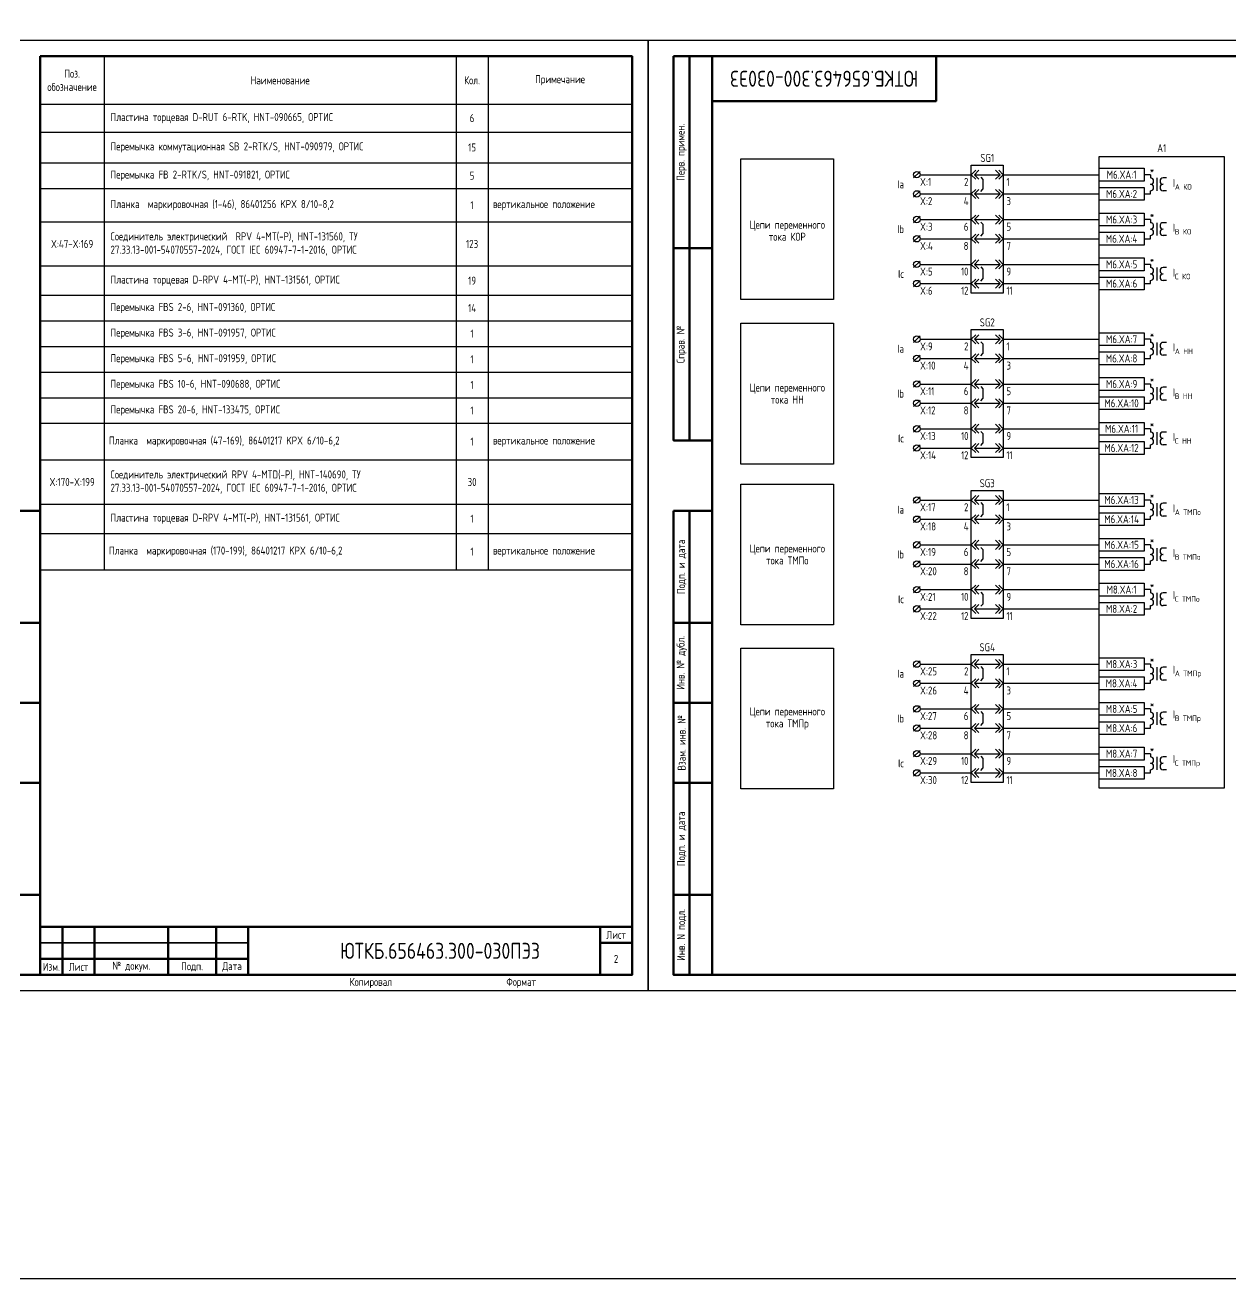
# Model space of a CAD drawing. Header units: millimetres. Extents: x -921 to 3406, y -90 to 586.
# Drawn here: x -194.7 to 182.2, y -90 to 301.8 of the extents above; entities that cross this region are included whole.
import ezdxf

# ---------------------------------------------------------------- set-up
doc = ezdxf.new("R2010")
doc.units = ezdxf.units.MM
doc.styles.add('Gost_type_A', font='GOST_A.TTF')

# ---------------------------------------------------------------- blocks, each defined once
blk = doc.blocks.new('Штамп угловой верхний')
at = {"lineweight": 50}
blk.add_lwpolyline([(0, 0), (70, 0), (70, -14), (0, -14)], close=True, dxfattribs=at)
blk = doc.blocks.new('Формат_А3')
blk.add_lwpolyline([(-420, 297), (0, 297), (0, 0), (-420, 0)], close=True)
at = {"lineweight": 50}
blk.add_lwpolyline([(-400, 292), (-5, 292), (-5, 5), (-400, 5)], close=True, dxfattribs=at)
blk = doc.blocks.new('Штамп левый верхний')
at = {"lineweight": 50}
for points in [[(-12, 0), (-7, 0), (-7, -60), (-12, -60)], [(-7, 0), (0, 0), (0, -60), (-7, -60)], [(-12, -60), (-7, -60), (-7, -120), (-12, -120)], [(-7, -60), (0, -60), (0, -120), (-7, -120)]]:
    blk.add_lwpolyline(points, close=True, dxfattribs=at)
at = {"char_height": 2.5, "width": 60, "attachment_point": 5, "rotation": 90, "style": 'Gost_type_A'}
for s, insert in [('Перв. примен.', (-9.5, -30)), ('Справ. №', (-9.5, -90))]:
    blk.add_mtext(s, dxfattribs=dict(at, insert=insert))
blk = doc.blocks.new('Штамп левый нижний')
at = {"lineweight": 50}
for points in [[(-12, 145), (-7, 145), (-7, 110), (-12, 110)], [(-7, 145), (0, 145), (0, 110), (-7, 110)], [(-12, 110), (-7, 110), (-7, 85), (-12, 85)], [(-7, 110), (0, 110), (0, 85), (-7, 85)], [(-12, 85), (-7, 85), (-7, 60), (-12, 60)], [(-7, 85), (0, 85), (0, 60), (-7, 60)], [(-12, 60), (-7, 60), (-7, 25), (-12, 25)], [(-7, 60), (0, 60), (0, 25), (-7, 25)], [(-12, 25), (-7, 25), (-7, 0), (-12, 0)], [(-7, 25), (0, 25), (0, 0), (-7, 0)]]:
    blk.add_lwpolyline(points, close=True, dxfattribs=at)
at = {"char_height": 2.5, "attachment_point": 5, "rotation": 90, "style": 'Gost_type_A'}
for s, insert, width in [('Подп. и дата', (-9.5, 127.5), 35), ('Инв. № дубл.', (-9.5, 97.5), 25), ('Взам. инв. №', (-9.5, 72.5), 25), ('Подп. и дата', (-9.5, 42.5), 35), ('Инв. N подл.', (-9.5, 12.5), 25)]:
    blk.add_mtext(s, dxfattribs=dict(at, insert=insert, width=width))
blk = doc.blocks.new('Формат_А4')
blk.add_lwpolyline([(0, 297), (0, 0), (-210, 0), (-210, 297)], close=True)
at = {"lineweight": 50}
blk.add_lwpolyline([(-190, 292), (-5, 292), (-5, 5), (-190, 5)], close=True, dxfattribs=at)
blk = doc.blocks.new('Штамп малый нижний')
at = {"lineweight": 50}
for points in [[(-185, 15), (-178, 15), (-178, 5), (-185, 5)], [(-178, 15), (-168, 15), (-168, 5), (-178, 5)], [(-168, 15), (-145, 15), (-145, 5), (-168, 5)], [(-145, 15), (-130, 15), (-130, 5), (-145, 5)], [(-130, 15), (-120, 15), (-120, 5), (-130, 5)], [(-120, 15), (-10, 15), (-10, 0), (-120, 0)], [(-10, 15), (0, 15), (0, 10), (-10, 10)], [(-10, 10), (0, 10), (0, 0), (-10, 0)], [(-185, 5), (-178, 5), (-178, 0), (-185, 0)], [(-178, 5), (-168, 5), (-168, 0), (-178, 0)], [(-168, 5), (-145, 5), (-145, 0), (-168, 0)], [(-145, 5), (-130, 5), (-130, 0), (-145, 0)], [(-130, 5), (-120, 5), (-120, 0), (-130, 0)]]:
    blk.add_lwpolyline(points, close=True, dxfattribs=at)
for points in [[(-185, 15), (-178, 15), (-178, 10), (-185, 10)], [(-178, 15), (-168, 15), (-168, 10), (-178, 10)], [(-168, 15), (-145, 15), (-145, 10), (-168, 10)], [(-145, 15), (-130, 15), (-130, 10), (-145, 10)], [(-130, 15), (-120, 15), (-120, 10), (-130, 10)], [(-185, 10), (-178, 10), (-178, 5), (-185, 5)], [(-178, 10), (-168, 10), (-168, 5), (-178, 5)], [(-168, 10), (-145, 10), (-145, 5), (-168, 5)], [(-145, 10), (-130, 10), (-130, 5), (-145, 5)], [(-130, 10), (-120, 10), (-120, 5), (-130, 5)]]:
    blk.add_lwpolyline(points, close=True)
at = {"char_height": 2.5, "style": 'Gost_type_A'}
for s, insert, width, attachment_point in [('Лист', (-5, 12.5), 10, 5), ('№ докум.', (-156.5, 2.5), 23, 5), ('Подп.', (-137.5, 2.5), 15, 5), ('Дата', (-125, 2.5), 10, 5), ('Изм.', (-181.5, 2.5), 7, 5), ('Лист', (-173, 2.5), 10, 5), ('Копировал', (-75, -2.53), 13.1202, 6), ('Формат', (-30, -2.53), 13.1202, 6)]:
    blk.add_mtext(s, dxfattribs=dict(at, insert=insert, width=width, attachment_point=attachment_point))
blk = doc.blocks.new('БИ_разъем')
for p, q in [((0, 0), (1.41, 1.41)), ((0, 0), (1.41, 1.41)), ((0, 0), (1.41, -1.41)), ((0, 0), (1.41, -1.41)), ((1, 0), (2.41, 1.41)), ((1, 0), (2.41, -1.41)), ((1, 0), (9, 0)), ((9, 0), (7.59, 1.41)), ((9, 0), (7.59, -1.41)), ((10, 0), (8.59, 1.41)), ((10, 0), (8.59, 1.41)), ((10, 0), (8.59, -1.41)), ((10, 0), (8.59, -1.41))]:
    blk.add_line(p, q)
blk = doc.blocks.new('БИ_перемычка')
for p, q in [((2.97, -0.79), (3.67, -1.5)), ((3.67, -1.5), (3.67, -4.5)), ((2.97, -5.21), (3.67, -4.5))]:
    blk.add_line(p, q)
blk = doc.blocks.new('*T19')
at = {"color": 0, "lineweight": -2, "transparency": 16777216}
for p, q in [((0, 0), (185, 0)), ((0, 0), (0, -15)), ((20, 0), (20, -15)), ((130, 0), (130, -15)), ((140, 0), (140, -15)), ((185, 0), (185, -15)), ((210, 0), (395, 0)), ((210, 0), (210, -15)), ((230, 0), (230, -15)), ((340, 0), (340, -15)), ((350, 0), (350, -15)), ((395, 0), (395, -15))]:
    blk.add_line(p, q, dxfattribs=at)
at = {"color": 0, "linetype": 'ByBlock', "lineweight": -2, "transparency": 16777216}
for p, q in [((0, -15), (185, -15)), ((0, -15), (0, -225.1)), ((20, -15), (20, -225.1)), ((130, -15), (130, -225.1)), ((140, -15), (140, -127.1)), ((185, -15), (185, -225.1)), ((210, -15), (395, -15)), ((210, -15), (210, -160.5)), ((230, -15), (230, -160.5)), ((340, -15), (340, -160.5)), ((350, -15), (350, -114.67)), ((395, -15), (395, -160.5)), ((210, -23.67), (395, -23.67)), ((0, -32.83), (185, -32.83)), ((210, -33.29), (395, -33.29)), ((210, -41.29), (395, -41.29)), ((0, -46.5), (185, -46.5)), ((210, -51.74), (395, -51.74)), ((0, -60.17), (185, -60.17)), ((210, -65.52), (395, -65.52)), ((0, -69.67), (185, -69.67)), ((210, -74.67), (395, -74.67)), ((0, -84.76), (185, -84.76)), ((210, -82.67), (395, -82.67)), ((210, -90.67), (395, -90.67)), ((0, -99.86), (185, -99.86)), ((210, -98.67), (395, -98.67)), ((0, -107.86), (185, -107.86)), ((210, -106.67), (395, -106.67)), ((0, -117.48), (185, -117.48)), ((210, -114.67), (395, -114.67)), ((350, -114.67), (350, -126.12)), ((0, -127.1), (185, -127.1)), ((140, -127.1), (140, -158)), ((210, -126.12), (395, -126.12)), ((350, -126.12), (350, -149.05)), ((0, -135.1), (185, -135.1)), ((210, -139.9), (395, -139.9)), ((0, -146.55), (185, -146.55)), ((210, -149.05), (395, -149.05)), ((350, -149.05), (350, -160.5)), ((0, -158), (185, -158)), ((140, -158), (140, -225.1)), ((210, -160.5), (395, -160.5)), ((0, -167.14), (185, -167.14)), ((0, -180.81), (185, -180.81)), ((0, -190.48), (185, -190.48)), ((0, -198.48), (185, -198.48)), ((0, -211.31), (185, -211.31)), ((0, -225.1), (185, -225.1))]:
    blk.add_line(p, q, dxfattribs=at)
at = {"transparency": 16777216, "char_height": 2.5, "style": 'Gost_type_A'}
for s, insert, width, attachment_point in [('Поз. обозначение', (10, -7.5), 17, 5), ('Наименование', (75, -7.5), 107, 5), ('Кол.', (135, -7.5), 7, 5), ('Примечание', (162.5, -7.5), 42, 5), ('Поз. обозначение', (220, -7.5), 17, 5), ('Наименование', (285, -7.5), 107, 5), ('Кол.', (345, -7.5), 7, 5), ('Примечание', (372.5, -7.5), 42, 5), ('{\\C0;Перемычка FBS 3-6, HNT-091957, ОРТИС}', (232, -86.67), 106, 4), ('1', (345, -86.67), 7, 5), ('{\\C0;Перемычка FBS 5-6, HNT-091959, ОРТИС}', (232, -94.67), 106, 4), ('1', (345, -94.67), 7, 5), ('Перемычка FBS 10-6, HNT-090688, ОРТИС', (232, -102.67), 106, 4), ('1', (345, -102.67), 7, 5), ('Перемычка ПС 2-8, 15000020, СТЭЗ ', (21.5, -131.1), 107, 4), ('15', (135, -131.1), 7, 5), ('6', (135, -140.82), 7, 5), ('Планка  маркировочная (1-14) (14,12,10,8,6,4,2; 13,11,9,7,5,3,1), 86401256 KPX 8/10-8,2', (21.5, -152.27), 107, 4), ('6', (135, -152.27), 7, 5)]:
    blk.add_mtext(s, dxfattribs=dict(at, insert=insert, width=width, attachment_point=attachment_point))
at = {"color": 0, "transparency": 16777216, "char_height": 2.5, "style": 'Gost_type_A'}
for s, insert, width, attachment_point in [('{\\C256;Интеллектуальное электронное устройство \\C5;ЮНИТ-М514-ШР-Р102-К103-К103-В101-В101-М186.0800-М186.0800-С01.03\\C256;, НЛПР.656122.602-XXX, }ООО Юнител Инжиниринг', (22, -23.92), 106, 4), ('Пластина торцевая D-RUT 6-RTK, HNT-090665, ОРТИС', (232, -19.33), 106, 4), ('6', (345, -19.33), 7, 5), ('A1', (10, -23.92), 18, 5), ('1', (135, -23.92), 7, 5), ('Перемычка коммутационная SB 2-RTK/S, HNT-090979, ОРТИС', (232, -28.48), 106, 4), ('15', (345, -28.48), 7, 5), ('A1.1', (10, -39.67), 18, 5), ('Блок интерфейсный ИЧМ {\\C256;ЮНИТ-ИЧМ-КУГР}, ТУ 27.12.23-609-61775353-2024,     ООО Юнител Инжиниринг', (22, -39.67), 106, 4), ('1', (135, -39.67), 7, 5), ('Перемычка FB 2-RTK/S, HNT-091821, ОРТИС', (232, -37.29), 106, 4), ('5', (345, -37.29), 7, 5), ('{\\C256;Планка  маркировочная} (1-46), 86401256 KPX 8/10-8,2', (232, -46.51), 106, 4), ('1', (345, -46.51), 7, 5), ('вертикальное положение', (351.5, -46.51), 42, 4), ('Светильник светодиодный ЖКХ-08 Д с кабелем 3 м, 5000 К,\\PТУ 3461-009-01281952-2018, Фокус ', (22, -53.33), 106, 4), ('EL1', (10, -53.33), 18, 5), ('1', (135, -53.33), 7, 5), ('Соединитель электрический  RPV 4-MT(-P), HNT-131560, ТУ 27.33.13-001-54070557-2024, ГОСТ IEC 60947-7-1-2016, ОРТИС ', (232, -58.63), 106, 4), ('{\\C256;X:47-X:169}', (220, -58.63), 18, 5), ('123', (345, -58.63), 7, 5), ('HL1', (10, -64.92), 18, 5), ('{\\C256;Лампа СКЛ 14Н-2-Ж-2-220 П Ч IP65 ЯШГК.433137.068 ТУ, Протон-Импульс}', (22, -64.92), 106, 4), ('1', (135, -64.92), 7, 5), ('Пластина торцевая D-RPV 4-MT(-P), HNT-131561, ОРТИС', (232, -70.1), 106, 4), ('19', (345, -70.1), 7, 5), ('{\\C256;Переключатель кулачковый S10 JDG 1109 B4/1447,  (с компл. винтов 3,9х16 потай, саморез DIN 7982F-H A2 - 4 шт.), АУТС.642210.001 ТУ, ОРТИС}', (22, -77.21), 106, 4), ('SA1, SA3', (10, -77.21), 18, 5), ('2', (135, -77.21), 7, 5), ('Перемычка FBS 2-6, HNT-091360, ОРТИС', (232, -78.67), 106, 4), ('{\\C256;14', (345, -78.67), 7, 5), ('{\\C256;Переключатель кулачковый S10 JDG 1103 B4/1447,  (с компл. винтов 3,9х16 потай, саморез DIN 7982F-H A2 - 4 шт.), АУТС.642210.001 ТУ, ОРТИС}', (22, -92.31), 106, 4), ('SA2, SA4-SA7', (10, -92.31), 18, 5), ('5', (135, -92.31), 7, 5), ('SG1-SG6', (10, -103.86), 18, 5), ('{\\C256;Блок испытательный, в составе:}', (22, -103.86), 106, 4), ('Перемычка FBS 20-6, HNT-133475, ОРТИС', (232, -110.67), 106, 4), ('1', (345, -110.67), 7, 5), ('{\\C256;Блок базовый ЭПББ 6+1, 111507, ТУ 27.33.13-001-53942713-2023, НПП "ЭПРОМ"}', (22, -112.67), 106, 4), ('6', (135, -112.67), 7, 5), ('{\\C256;Крышка рабочая ЭПРК 6+1, 121507, ТУ 27.33.13-001-53942713-2023, НПП "ЭПРОМ"}', (22, -122.29), 106, 4), ('6', (135, -122.29), 7, 5), ('{\\C256;Планка  маркировочная} (47-169), 86401217 KPX 6/10-6,2', (231.5, -120.39), 107, 4), ('1', (345, -120.39), 7, 5), ('вертикальное положение', (351.5, -120.39), 42, 4), ('{\\C256;X:170-X:199}', (220, -133.01), 18, 5), ('30', (345, -133.01), 7, 5), ('{\\C256;Планка  маркировочная} (1-14) (2,4.6,8,10,12,14; 1,3,5,7,9,11,13){\\C256;, 86401256 KPX 8/10-8,2}', (21.5, -140.82), 107, 4), ('горизонтальное положение', (141.5, -140.82), 42, 4), ('1', (345, -144.48), 7, 5), ('горизонтальное положение', (141.5, -152.27), 42, 4), ('{\\C256;Планка  маркировочная} (170-199), 86401217 KPX 6/10-6,2', (231.5, -154.77), 107, 4), ('1', (345, -154.77), 7, 5), ('вертикальное положение', (351.5, -154.77), 42, 4), ('SQ1, SQ2', (10, -162.57), 18, 5), ('{\\C256;Выключатель путевой ВВП11-10А313-20У311, ТУ 3428-155-00216823-2005, ВНИИР }', (22, -162.57), 106, 4), ('2', (135, -162.57), 7, 5), ('{\\C256;Блок-приставка конденсаторная ЮНИТ-БК-02, ТУ 27.12.31-601-61775353-2016, }ООО Юнител Инжиниринг', (22, -173.98), 106, 4), ('UZ1', (10, -173.98), 18, 5), ('1', (135, -173.98), 7, 5), ('Кабель 3м 2х0,75, Фокус', (22, -185.64), 106, 4), ('{\\C256;в составе позиции} EL1', (141.5, -185.64), 42, 4), ('WE1', (10, -185.64), 18, 5), ('1', (135, -185.64), 7, 5), ('WE2', (10, -194.48), 18, 5), ('Провод ПВСнг(А)-LS 2х0,75, ГОСТ 7399-97', (22, -194.48), 106, 4), ('4', (135, -194.48), 7, 5), ('{\\C256;м}', (141.5, -194.48), 42, 4), ('WE3', (10, -204.89), 18, 5), ('{\\C256;Патч-корд экранированный, категории 5е, FTP серый PC-FTP-RJ45-Cat.5e-1,5m-LSZH, 8871c, Cabeus}', (22, -204.89), 106, 4), ('1', (135, -204.89), 7, 5), ('Соединитель электрический RUT 6-RTK/S, HNT-090374, ТУ 27.33.13-001-54070557-2024, ГОСТ IEC 60947-7-1-2016, ОРТИС', (22, -218.2), 106, 4), ('{\\C256;X:1-X:46}', (10, -218.2), 18, 5), ('46', (135, -218.2), 7, 5)]:
    blk.add_mtext(s, dxfattribs=dict(at, insert=insert, width=width, attachment_point=attachment_point))
at = {"color": 1, "transparency": 16777216, "char_height": 2.5, "width": 106, "attachment_point": 4, "style": 'Gost_type_A'}
for s, insert in [('{\\C0;Соединитель электрический\\C256; RPV 4-MTD(-P), HNT-140690, ТУ 27.33.13-001-54070557-2024, ГОСТ IEC 60947-7-1-2016, ОРТИС}', (232, -133.01)), ('{\\C0;Пластина торцевая D-RPV 4-MT(-P), HNT-131561, ОРТИС}', (232, -144.48))]:
    blk.add_mtext(s, dxfattribs=dict(at, insert=insert))
blk = doc.blocks.new('*T32')
at = {"color": 0, "lineweight": -2, "transparency": 16777216}
for p, q in [((0, 0), (185, 0)), ((0, 0), (0, -15)), ((20, 0), (20, -15)), ((130, 0), (130, -15)), ((140, 0), (140, -15)), ((185, 0), (185, -15))]:
    blk.add_line(p, q, dxfattribs=at)
at = {"color": 0, "linetype": 'ByBlock', "lineweight": -2, "transparency": 16777216}
for p, q in [((0, -15), (185, -15)), ((0, -15), (0, -160.5)), ((20, -15), (20, -160.5)), ((130, -15), (130, -160.5)), ((140, -15), (140, -114.67)), ((185, -15), (185, -160.5)), ((0, -23.67), (185, -23.67)), ((0, -33.29), (185, -33.29)), ((0, -41.29), (185, -41.29)), ((0, -51.74), (185, -51.74)), ((0, -65.52), (185, -65.52)), ((0, -74.67), (185, -74.67)), ((0, -82.67), (185, -82.67)), ((0, -90.67), (185, -90.67)), ((0, -98.67), (185, -98.67)), ((0, -106.67), (185, -106.67)), ((0, -114.67), (185, -114.67)), ((140, -114.67), (140, -126.12)), ((0, -126.12), (185, -126.12)), ((140, -126.12), (140, -149.05)), ((0, -139.9), (185, -139.9)), ((0, -149.05), (185, -149.05)), ((140, -149.05), (140, -160.5)), ((0, -160.5), (185, -160.5))]:
    blk.add_line(p, q, dxfattribs=at)
at = {"transparency": 16777216, "char_height": 2.5, "style": 'Gost_type_A'}
for s, insert, width, attachment_point in [('Поз. обозначение', (10, -7.5), 17, 5), ('Наименование', (75, -7.5), 107, 5), ('Кол.', (135, -7.5), 7, 5), ('Примечание', (162.5, -7.5), 42, 5), ('{\\C0;Перемычка FBS 3-6, HNT-091957, ОРТИС}', (22, -86.67), 106, 4), ('1', (135, -86.67), 7, 5), ('{\\C0;Перемычка FBS 5-6, HNT-091959, ОРТИС}', (22, -94.67), 106, 4), ('1', (135, -94.67), 7, 5), ('Перемычка FBS 10-6, HNT-090688, ОРТИС', (22, -102.67), 106, 4), ('1', (135, -102.67), 7, 5)]:
    blk.add_mtext(s, dxfattribs=dict(at, insert=insert, width=width, attachment_point=attachment_point))
at = {"color": 0, "transparency": 16777216, "char_height": 2.5, "style": 'Gost_type_A'}
for s, insert, width, attachment_point in [('Пластина торцевая D-RUT 6-RTK, HNT-090665, ОРТИС', (22, -19.33), 106, 4), ('6', (135, -19.33), 7, 5), ('Перемычка коммутационная SB 2-RTK/S, HNT-090979, ОРТИС', (22, -28.48), 106, 4), ('15', (135, -28.48), 7, 5), ('Перемычка FB 2-RTK/S, HNT-091821, ОРТИС', (22, -37.29), 106, 4), ('5', (135, -37.29), 7, 5), ('{\\C256;Планка  маркировочная} (1-46), 86401256 KPX 8/10-8,2', (22, -46.51), 106, 4), ('1', (135, -46.51), 7, 5), ('вертикальное положение', (141.5, -46.51), 42, 4), ('Соединитель электрический  RPV 4-MT(-P), HNT-131560, ТУ 27.33.13-001-54070557-2024, ГОСТ IEC 60947-7-1-2016, ОРТИС ', (22, -58.63), 106, 4), ('{\\C256;X:47-X:169}', (10, -58.63), 18, 5), ('123', (135, -58.63), 7, 5), ('Пластина торцевая D-RPV 4-MT(-P), HNT-131561, ОРТИС', (22, -70.1), 106, 4), ('19', (135, -70.1), 7, 5), ('Перемычка FBS 2-6, HNT-091360, ОРТИС', (22, -78.67), 106, 4), ('{\\C256;14', (135, -78.67), 7, 5), ('Перемычка FBS 20-6, HNT-133475, ОРТИС', (22, -110.67), 106, 4), ('1', (135, -110.67), 7, 5), ('{\\C256;Планка  маркировочная} (47-169), 86401217 KPX 6/10-6,2', (21.5, -120.39), 107, 4), ('1', (135, -120.39), 7, 5), ('вертикальное положение', (141.5, -120.39), 42, 4), ('{\\C256;X:170-X:199}', (10, -133.01), 18, 5), ('30', (135, -133.01), 7, 5), ('1', (135, -144.48), 7, 5), ('{\\C256;Планка  маркировочная} (170-199), 86401217 KPX 6/10-6,2', (21.5, -154.77), 107, 4), ('1', (135, -154.77), 7, 5), ('вертикальное положение', (141.5, -154.77), 42, 4)]:
    blk.add_mtext(s, dxfattribs=dict(at, insert=insert, width=width, attachment_point=attachment_point))
at = {"color": 1, "transparency": 16777216, "char_height": 2.5, "width": 106, "attachment_point": 4, "style": 'Gost_type_A'}
for s, insert in [('{\\C0;Соединитель электрический\\C256; RPV 4-MTD(-P), HNT-140690, ТУ 27.33.13-001-54070557-2024, ГОСТ IEC 60947-7-1-2016, ОРТИС}', (22, -133.01)), ('{\\C0;Пластина торцевая D-RPV 4-MT(-P), HNT-131561, ОРТИС}', (22, -144.48))]:
    blk.add_mtext(s, dxfattribs=dict(at, insert=insert))

msp = doc.modelspace()

# ---------------------------------------------------------------- linework, layer by layer
for p, q in [((85, 256), (83, 254)), ((85, 255), (101, 255)), ((111, 255), (141, 255)), ((157, 255), (155, 255)), ((85, 250), (83, 248)), ((85.01, 249), (100.83, 249)), ((111, 249), (141, 249)), ((155, 249), (157, 249)), ((85, 242), (83, 240)), ((85.01, 241), (100.83, 241)), ((111, 241), (141, 241)), ((157, 241), (155, 241)), ((85, 236), (83, 234)), ((85.01, 235), (100.83, 235)), ((111, 235), (141, 235)), ((155, 235), (157, 235)), ((85, 228), (83, 226)), ((85.01, 227), (100.83, 227)), ((111, 227), (141, 227)), ((157, 227), (155, 227)), ((85, 222), (83, 220)), ((85.01, 221), (100.83, 221)), ((111, 221), (141, 221)), ((155, 221), (157, 221)), ((85, 204.61), (83, 202.61)), ((85, 203.61), (101, 203.61)), ((111, 203.61), (141, 203.61)), ((157, 203.61), (155, 203.61)), ((85, 198.61), (83, 196.61)), ((85.01, 197.61), (100.83, 197.61)), ((111, 197.61), (141, 197.61)), ((155, 197.61), (157, 197.61)), ((85, 190.61), (83, 188.61)), ((85.01, 189.61), (100.83, 189.61)), ((111, 189.61), (141, 189.61)), ((157, 189.61), (155, 189.61)), ((85, 184.61), (83, 182.61)), ((85.01, 183.61), (100.83, 183.61)), ((111, 183.61), (141, 183.61)), ((155, 183.61), (157, 183.61)), ((85, 176.61), (83, 174.61)), ((85.01, 175.61), (100.83, 175.61)), ((111, 175.61), (141, 175.61)), ((157, 175.61), (155, 175.61)), ((85, 170.61), (83, 168.61)), ((85.01, 169.61), (100.83, 169.61)), ((111, 169.61), (141, 169.61)), ((155, 169.61), (157, 169.61)), ((85, 154.36), (83, 152.36)), ((85, 153.36), (101, 153.36)), ((111, 153.36), (141, 153.36)), ((157, 153.36), (155, 153.36)), ((85, 148.36), (83, 146.36)), ((85.01, 147.36), (100.83, 147.36)), ((111, 147.36), (141, 147.36)), ((155, 147.36), (157, 147.36)), ((85, 140.36), (83, 138.36)), ((85.01, 139.36), (100.83, 139.36)), ((111, 139.36), (141, 139.36)), ((157, 139.36), (155, 139.36)), ((85, 134.36), (83, 132.36)), ((85.01, 133.36), (100.83, 133.36)), ((111, 133.36), (141, 133.36)), ((155, 133.36), (157, 133.36)), ((85, 126.36), (83, 124.36)), ((85.01, 125.36), (100.83, 125.36)), ((111, 125.36), (141, 125.36)), ((157, 125.36), (155, 125.36)), ((85, 120.36), (83, 118.36)), ((85.01, 119.36), (100.83, 119.36)), ((111, 119.36), (141, 119.36)), ((155, 119.36), (157, 119.36)), ((85, 103.1), (83, 101.1)), ((85, 102.1), (101, 102.1)), ((111, 102.1), (141, 102.1)), ((157, 102.1), (155, 102.1)), ((85, 97.1), (83, 95.1)), ((85.01, 96.1), (100.83, 96.1)), ((111, 96.1), (141, 96.1)), ((155, 96.1), (157, 96.1)), ((85, 89.1), (83, 87.1)), ((85.01, 88.1), (100.83, 88.1)), ((111, 88.1), (141, 88.1)), ((157, 88.1), (155, 88.1)), ((85, 83.1), (83, 81.1)), ((85.01, 82.1), (100.83, 82.1)), ((111, 82.1), (141, 82.1)), ((155, 82.1), (157, 82.1)), ((85, 75.1), (83, 73.1)), ((85.01, 74.1), (100.83, 74.1)), ((111, 74.1), (141, 74.1)), ((157, 74.1), (155, 74.1)), ((85, 69.1), (83, 67.1)), ((85.01, 68.1), (100.83, 68.1)), ((111, 68.1), (141, 68.1)), ((155, 68.1), (157, 68.1))]:
    msp.add_line(p, q)
at = {"ltscale": 4}
for p, q in [((157, 255), (157, 254)), ((157, 254.5), (157, 254)), ((159, 254), (159, 250)), ((159, 254), (159, 250)), ((162, 254), (161, 254)), ((162, 254), (161, 254)), ((157, 249), (157, 250)), ((162, 250), (161, 250)), ((162, 250), (161, 250)), ((157, 241), (157, 240)), ((157, 240.5), (157, 240)), ((159, 240), (159, 236)), ((159, 240), (159, 236)), ((162, 240), (161, 240)), ((162, 240), (161, 240)), ((157, 235), (157, 236)), ((162, 236), (161, 236)), ((162, 236), (161, 236)), ((157, 227), (157, 226)), ((157, 226.5), (157, 226)), ((159, 226), (159, 222)), ((159, 226), (159, 222)), ((162, 226), (161, 226)), ((162, 226), (161, 226)), ((157, 221), (157, 222)), ((162, 222), (161, 222)), ((162, 222), (161, 222)), ((157, 203.61), (157, 202.61)), ((157, 203.11), (157, 202.61)), ((159, 202.61), (159, 198.61)), ((159, 202.61), (159, 198.61)), ((162, 202.61), (161, 202.61)), ((162, 202.61), (161, 202.61)), ((157, 197.61), (157, 198.61)), ((162, 198.61), (161, 198.61)), ((162, 198.61), (161, 198.61)), ((157, 189.61), (157, 188.61)), ((157, 189.11), (157, 188.61)), ((159, 188.61), (159, 184.61)), ((159, 188.61), (159, 184.61)), ((162, 188.61), (161, 188.61)), ((162, 188.61), (161, 188.61)), ((157, 183.61), (157, 184.61)), ((162, 184.61), (161, 184.61)), ((162, 184.61), (161, 184.61)), ((157, 175.61), (157, 174.61)), ((157, 175.11), (157, 174.61)), ((159, 174.61), (159, 170.61)), ((159, 174.61), (159, 170.61)), ((162, 174.61), (161, 174.61)), ((162, 174.61), (161, 174.61)), ((157, 169.61), (157, 170.61)), ((162, 170.61), (161, 170.61)), ((162, 170.61), (161, 170.61)), ((157, 153.36), (157, 152.36)), ((157, 152.86), (157, 152.36)), ((159, 152.36), (159, 148.36)), ((159, 152.36), (159, 148.36)), ((162, 152.36), (161, 152.36)), ((162, 152.36), (161, 152.36)), ((157, 147.36), (157, 148.36)), ((162, 148.36), (161, 148.36)), ((162, 148.36), (161, 148.36)), ((157, 139.36), (157, 138.36)), ((157, 138.86), (157, 138.36)), ((159, 138.36), (159, 134.36)), ((159, 138.36), (159, 134.36)), ((162, 138.36), (161, 138.36)), ((162, 138.36), (161, 138.36)), ((157, 133.36), (157, 134.36)), ((162, 134.36), (161, 134.36)), ((162, 134.36), (161, 134.36)), ((157, 125.36), (157, 124.36)), ((157, 124.86), (157, 124.36)), ((159, 124.36), (159, 120.36)), ((159, 124.36), (159, 120.36)), ((162, 124.36), (161, 124.36)), ((162, 124.36), (161, 124.36)), ((157, 119.36), (157, 120.36)), ((162, 120.36), (161, 120.36)), ((162, 120.36), (161, 120.36)), ((157, 102.1), (157, 101.1)), ((157, 101.6), (157, 101.1)), ((159, 101.1), (159, 97.1)), ((159, 101.1), (159, 97.1)), ((162, 101.1), (161, 101.1)), ((162, 101.1), (161, 101.1)), ((157, 96.1), (157, 97.1)), ((162, 97.1), (161, 97.1)), ((162, 97.1), (161, 97.1)), ((157, 88.1), (157, 87.1)), ((157, 87.6), (157, 87.1)), ((159, 87.1), (159, 83.1)), ((159, 87.1), (159, 83.1)), ((162, 87.1), (161, 87.1)), ((162, 87.1), (161, 87.1)), ((157, 82.1), (157, 83.1)), ((162, 83.1), (161, 83.1)), ((162, 83.1), (161, 83.1)), ((157, 74.1), (157, 73.1)), ((157, 73.6), (157, 73.1)), ((159, 73.1), (159, 69.1)), ((159, 73.1), (159, 69.1)), ((162, 73.1), (161, 73.1)), ((162, 73.1), (161, 73.1)), ((157, 68.1), (157, 69.1)), ((162, 69.1), (161, 69.1)), ((162, 69.1), (161, 69.1))]:
    msp.add_line(p, q, dxfattribs=at)
for points in [[(-920.84, 586), (3406.45, 586), (3406.45, -90), (-920.84, -90)], [(58, 216), (29, 216), (29, 260), (58, 260)], [(141, 260.68), (180, 260.68), (180, 63.36), (141, 63.36)], [(101, 258), (111, 258), (111, 218), (101, 218)], [(141, 257), (155, 257), (155, 253), (141, 253)], [(141, 251), (155, 251), (155, 247), (141, 247)], [(141, 243), (155, 243), (155, 239), (141, 239)], [(141, 237), (155, 237), (155, 233), (141, 233)], [(141, 229), (155, 229), (155, 225), (141, 225)], [(141, 223), (155, 223), (155, 219), (141, 219)], [(58, 164.61), (29, 164.61), (29, 208.61), (58, 208.61)], [(101, 206.61), (111, 206.61), (111, 166.61), (101, 166.61)], [(141, 205.61), (155, 205.61), (155, 201.61), (141, 201.61)], [(141, 199.61), (155, 199.61), (155, 195.61), (141, 195.61)], [(141, 191.61), (155, 191.61), (155, 187.61), (141, 187.61)], [(141, 185.61), (155, 185.61), (155, 181.61), (141, 181.61)], [(141, 177.61), (155, 177.61), (155, 173.61), (141, 173.61)], [(141, 171.61), (155, 171.61), (155, 167.61), (141, 167.61)], [(58, 114.36), (29, 114.36), (29, 158.36), (58, 158.36)], [(101, 156.36), (111, 156.36), (111, 116.36), (101, 116.36)], [(141, 155.36), (155, 155.36), (155, 151.36), (141, 151.36)], [(141, 149.36), (155, 149.36), (155, 145.36), (141, 145.36)], [(141, 141.36), (155, 141.36), (155, 137.36), (141, 137.36)], [(141, 135.36), (155, 135.36), (155, 131.36), (141, 131.36)], [(141, 127.36), (155, 127.36), (155, 123.36), (141, 123.36)], [(141, 121.36), (155, 121.36), (155, 117.36), (141, 117.36)], [(58, 63.1), (29, 63.1), (29, 107.1), (58, 107.1)], [(101, 105.1), (111, 105.1), (111, 65.1), (101, 65.1)], [(141, 104.1), (155, 104.1), (155, 100.1), (141, 100.1)], [(141, 98.1), (155, 98.1), (155, 94.1), (141, 94.1)], [(141, 90.1), (155, 90.1), (155, 86.1), (141, 86.1)], [(141, 84.1), (155, 84.1), (155, 80.1), (141, 80.1)], [(141, 76.1), (155, 76.1), (155, 72.1), (141, 72.1)], [(141, 70.1), (155, 70.1), (155, 66.1), (141, 66.1)]]:
    msp.add_lwpolyline(points, close=True)
for centre in [(84, 255), (84, 249), (84, 241), (84, 235), (84, 227), (84, 221), (84, 203.61), (84, 197.61), (84, 189.61), (84, 183.61), (84, 175.61), (84, 169.61), (84, 153.36), (84, 147.36), (84, 139.36), (84, 133.36), (84, 125.36), (84, 119.36), (84, 102.1), (84, 96.1), (84, 88.1), (84, 82.1), (84, 74.1), (84, 68.1)]:
    msp.add_circle(centre, 1)
for centre, start, end in [((157, 253), 270, 90), ((157, 253), 270, 90), ((157, 251), 270, 90), ((157, 251), 270, 90), ((161, 253), 90, 270), ((161, 253), 90, 270), ((161, 251), 90, 270), ((161, 251), 90, 270), ((157, 239), 270, 90), ((157, 239), 270, 90), ((161, 239), 90, 270), ((161, 239), 90, 270), ((157, 237), 270, 90), ((157, 237), 270, 90), ((161, 237), 90, 270), ((161, 237), 90, 270), ((157, 225), 270, 90), ((157, 225), 270, 90), ((157, 223), 270, 90), ((157, 223), 270, 90), ((161, 225), 90, 270), ((161, 225), 90, 270), ((161, 223), 90, 270), ((161, 223), 90, 270), ((157, 201.61), 270, 90), ((157, 201.61), 270, 90), ((157, 199.61), 270, 90), ((157, 199.61), 270, 90), ((161, 201.61), 90, 270), ((161, 201.61), 90, 270), ((161, 199.61), 90, 270), ((161, 199.61), 90, 270), ((157, 187.61), 270, 90), ((157, 187.61), 270, 90), ((161, 187.61), 90, 270), ((161, 187.61), 90, 270), ((157, 185.61), 270, 90), ((157, 185.61), 270, 90), ((161, 185.61), 90, 270), ((161, 185.61), 90, 270), ((157, 173.61), 270, 90), ((157, 173.61), 270, 90), ((157, 171.61), 270, 90), ((157, 171.61), 270, 90), ((161, 173.61), 90, 270), ((161, 173.61), 90, 270), ((161, 171.61), 90, 270), ((161, 171.61), 90, 270), ((157, 151.36), 270, 90), ((157, 151.36), 270, 90), ((157, 149.36), 270, 90), ((157, 149.36), 270, 90), ((161, 151.36), 90, 270), ((161, 151.36), 90, 270), ((161, 149.36), 90, 270), ((161, 149.36), 90, 270), ((157, 137.36), 270, 90), ((157, 137.36), 270, 90), ((161, 137.36), 90, 270), ((161, 137.36), 90, 270), ((157, 135.36), 270, 90), ((157, 135.36), 270, 90), ((161, 135.36), 90, 270), ((161, 135.36), 90, 270), ((157, 123.36), 270, 90), ((157, 123.36), 270, 90), ((157, 121.36), 270, 90), ((157, 121.36), 270, 90), ((161, 123.36), 90, 270), ((161, 123.36), 90, 270), ((161, 121.36), 90, 270), ((161, 121.36), 90, 270), ((157, 100.1), 270, 90), ((157, 100.1), 270, 90), ((157, 98.1), 270, 90), ((157, 98.1), 270, 90), ((161, 100.1), 90, 270), ((161, 100.1), 90, 270), ((161, 98.1), 90, 270), ((161, 98.1), 90, 270), ((157, 86.1), 270, 90), ((157, 86.1), 270, 90), ((161, 86.1), 90, 270), ((161, 86.1), 90, 270), ((157, 84.1), 270, 90), ((157, 84.1), 270, 90), ((161, 84.1), 90, 270), ((161, 84.1), 90, 270), ((157, 72.1), 270, 90), ((157, 72.1), 270, 90), ((157, 70.1), 270, 90), ((157, 70.1), 270, 90), ((161, 72.1), 90, 270), ((161, 72.1), 90, 270), ((161, 70.1), 90, 270), ((161, 70.1), 90, 270)]:
    msp.add_arc(centre, 1, start, end, dxfattribs=at)

# ---------------------------------------------------------------- block references
at = {"color": 1}
for name, p in [('Формат_А4', (0, 0)), ('Формат_А3', (420, 0)), ('Штамп левый верхний', (20, 292)), ('Штамп левый нижний', (-190, 5)), ('Штамп левый нижний', (20, 5)), ('Штамп малый нижний', (-5, 5))]:
    msp.add_blockref(name, p, dxfattribs=at)
for name, p in [('*T19', (-400, 292)), ('*T32', (-190, 292)), ('Штамп угловой верхний', (20, 292)), ('БИ_разъем', (101, 255)), ('БИ_перемычка', (101, 255)), ('БИ_разъем', (101, 249)), ('БИ_разъем', (101, 241)), ('БИ_перемычка', (101, 241)), ('БИ_разъем', (101, 235)), ('БИ_разъем', (101, 227)), ('БИ_перемычка', (101, 227)), ('БИ_разъем', (101, 221)), ('БИ_разъем', (101, 203.61)), ('БИ_перемычка', (101, 203.61)), ('БИ_разъем', (101, 197.61)), ('БИ_разъем', (101, 189.61)), ('БИ_перемычка', (101, 189.61)), ('БИ_разъем', (101, 183.61)), ('БИ_разъем', (101, 175.61)), ('БИ_перемычка', (101, 175.61)), ('БИ_разъем', (101, 169.61)), ('БИ_разъем', (101, 153.36)), ('БИ_перемычка', (101, 153.36)), ('БИ_разъем', (101, 147.36)), ('БИ_разъем', (101, 139.36)), ('БИ_перемычка', (101, 139.36)), ('БИ_разъем', (101, 133.36)), ('БИ_разъем', (101, 125.36)), ('БИ_перемычка', (101, 125.36)), ('БИ_разъем', (101, 119.36)), ('БИ_разъем', (101, 102.1)), ('БИ_перемычка', (101, 102.1)), ('БИ_разъем', (101, 96.1)), ('БИ_разъем', (101, 88.1)), ('БИ_перемычка', (101, 88.1)), ('БИ_разъем', (101, 82.1)), ('БИ_разъем', (101, 74.1)), ('БИ_перемычка', (101, 74.1)), ('БИ_разъем', (101, 68.1))]:
    msp.add_blockref(name, p)

# ---------------------------------------------------------------- texts
at = {"insert": (55, 285), "char_height": 5, "width": 70, "attachment_point": 5, "rotation": 180, "style": 'Gost_type_A'}
msp.add_mtext('ЮТКБ.656463.300-030Э3', dxfattribs=at)
at = {"char_height": 2.5, "line_spacing_factor": 0.9, "style": 'Gost_type_A'}
for s, insert, width, attachment_point in [('A1', (160.53, 262.05), 39.0585, 8), ('SG1', (106, 259), 10, 8), ('Ia', (80, 252), 6, 6), ('X:1', (85, 254), 10, 1), ('{\\T0.9;2}', (100, 254), 5, 3), ('{\\T0.9;1}', (112, 254), 5, 1), ('X:2', (85, 248), 10, 1), ('{\\T0.9;4}', (100, 248), 5, 3), ('{\\T0.9;3}', (112, 248), 5, 1), ('Цепи переменного \\Pтока КОР', (43.5, 237.5), 29, 5), ('Ib', (80, 238), 6, 6), ('X:3', (85, 240), 10, 1), ('{\\T0.9;6}', (100, 240), 5, 3), ('{\\T0.9;5}', (112, 240), 5, 1), ('X:4', (85, 234), 10, 1), ('{\\T0.9;8}', (100, 234), 5, 3), ('{\\T0.9;7}', (112, 234), 5, 1), ('Ic', (80, 224), 6, 6), ('X:5', (85, 226), 10, 1), ('{\\T0.9;10}', (100, 226), 5, 3), ('{\\T0.9;9}', (112, 226), 5, 1), ('X:6', (85, 220), 10, 1), ('{\\T0.9;12}', (100, 220), 5, 3), ('{\\T0.9;11}', (112, 220), 5, 1), ('SG2', (106, 207.61), 10, 8), ('Ia', (80, 200.61), 6, 6), ('X:9', (85, 202.61), 10, 1), ('{\\T0.9;2}', (100, 202.61), 5, 3), ('{\\T0.9;1}', (112, 202.61), 5, 1), ('X:10', (85, 196.61), 10, 1), ('{\\T0.9;4}', (100, 196.61), 5, 3), ('{\\T0.9;3}', (112, 196.61), 5, 1), ('Цепи переменного тока НН', (43.5, 186.61), 29, 5), ('X:11', (85, 188.61), 10, 1), ('{\\T0.9;6}', (100, 188.61), 5, 3), ('{\\T0.9;5}', (112, 188.61), 5, 1), ('Ib', (80, 186.61), 6, 6), ('X:12', (85, 182.61), 10, 1), ('{\\T0.9;8}', (100, 182.61), 5, 3), ('{\\T0.9;7}', (112, 182.61), 5, 1), ('Ic', (80, 172.61), 6, 6), ('X:13', (85, 174.61), 10, 1), ('{\\T0.9;10}', (100, 174.61), 5, 3), ('{\\T0.9;9}', (112, 174.61), 5, 1), ('X:14', (85, 168.61), 10, 1), ('{\\T0.9;12}', (100, 168.61), 5, 3), ('{\\T0.9;11}', (112, 168.61), 5, 1), ('SG3', (106, 157.36), 10, 8), ('Ia', (80, 150.36), 6, 6), ('X:17', (85, 152.36), 10, 1), ('{\\T0.9;2}', (100, 152.36), 5, 3), ('{\\T0.9;1}', (112, 152.36), 5, 1), ('X:18', (85, 146.36), 10, 1), ('{\\T0.9;4}', (100, 146.36), 5, 3), ('{\\T0.9;3}', (112, 146.36), 5, 1), ('Цепи переменного \\Pтока ТМПо', (43.5, 136.36), 29, 5), ('Ib', (80, 136.36), 6, 6), ('X:19', (85, 138.36), 10, 1), ('{\\T0.9;6}', (100, 138.36), 5, 3), ('{\\T0.9;5}', (112, 138.36), 5, 1), ('X:20', (85, 132.36), 10, 1), ('{\\T0.9;8}', (100, 132.36), 5, 3), ('{\\T0.9;7}', (112, 132.36), 5, 1), ('Ic', (80, 122.36), 6, 6), ('X:21', (85, 124.36), 10, 1), ('{\\T0.9;10}', (100, 124.36), 5, 3), ('{\\T0.9;9}', (112, 124.36), 5, 1), ('X:22', (85, 118.36), 10, 1), ('{\\T0.9;12}', (100, 118.36), 5, 3), ('{\\T0.9;11}', (112, 118.36), 5, 1), ('SG4', (106, 106.1), 10, 8), ('Ia', (80, 99.1), 6, 6), ('X:25', (85, 101.1), 10, 1), ('{\\T0.9;2}', (100, 101.1), 5, 3), ('{\\T0.9;1}', (112, 101.1), 5, 1), ('X:26', (85, 95.1), 10, 1), ('{\\T0.9;4}', (100, 95.1), 5, 3), ('{\\T0.9;3}', (112, 95.1), 5, 1), ('Цепи переменного \\Pтока ТМПр', (43.5, 85.1), 29, 5), ('Ib', (80, 85.1), 6, 6), ('X:27', (85, 87.1), 10, 1), ('{\\T0.9;6}', (100, 87.1), 5, 3), ('{\\T0.9;5}', (112, 87.1), 5, 1), ('X:28', (85, 81.1), 10, 1), ('{\\T0.9;8}', (100, 81.1), 5, 3), ('{\\T0.9;7}', (112, 81.1), 5, 1), ('Ic', (80, 71.1), 6, 6), ('X:29', (85, 73.1), 10, 1), ('{\\T0.9;10}', (100, 73.1), 5, 3), ('{\\T0.9;9}', (112, 73.1), 5, 1), ('X:30', (85, 67.1), 10, 1), ('{\\T0.9;12}', (100, 67.1), 5, 3), ('{\\T0.9;11}', (112, 67.1), 5, 1)]:
    msp.add_mtext(s, dxfattribs=dict(at, insert=insert, width=width, attachment_point=attachment_point))
at = {"style": 'Gost_type_A'}
for s, insert, char_height, width, attachment_point in [('M6.XA:1', (148, 255), 2.5, 14, 5), ('*', (157.5, 256.5), 2.5, 3, 5), ('\\A1;I{\\H0.7x;\\S^ А КО;}', (164, 252), 2.5, 8, 4), ('M6.XA:2', (147.99, 249), 2.5, 14.018, 5), ('M6.XA:3', (148, 241), 2.5, 14, 5), ('*', (157.5, 242.5), 2.5, 3, 5), ('\\A1;I{\\H0.7x;\\S^ В КО;}', (164, 238), 2.5, 8, 4), ('M6.XA:4', (147.99, 234.99), 2.5, 14.018, 5), ('M6.XA:5', (148, 227), 2.5, 14, 5), ('*', (157.5, 228.5), 2.5, 3, 5), ('\\A1;I{\\H0.7x;\\S^ С КО;}', (164, 224), 2.5, 8, 4), ('M6.XA:6', (147.99, 220.99), 2.5, 14.018, 5), ('M6.XA:7', (148, 203.61), 2.5, 14, 5), ('*', (157.5, 205.11), 2.5, 3, 5), ('\\A1;I{\\H0.7x;\\S^ А НН;}', (164, 200.61), 2.5, 8, 4), ('M6.XA:8', (147.99, 197.6), 2.5, 14.018, 5), ('M6.XA:9', (148, 189.61), 2.5, 14, 5), ('*', (157.5, 191.11), 2.5, 3, 5), ('\\A1;I{\\H0.7x;\\S^ В НН;}', (164, 186.61), 2.5, 8, 4), ('M6.XA:10', (147.99, 183.6), 2.5, 14.018, 5), ('M6.XA:11', (148, 175.61), 2.5, 14, 5), ('*', (157.5, 177.11), 2.5, 3, 5), ('\\A1;I{\\H0.7x;\\S^ С НН;}', (164, 172.61), 2.5, 8, 4), ('M6.XA:12', (147.99, 169.61), 2.5, 14.018, 5), ('M6.XA:13', (148, 153.37), 2.5, 14, 5), ('*', (157.5, 154.86), 2.5, 3, 5), ('\\A1;I{\\H0.7x;\\S^ А ТМПо;}', (164, 150.36), 2.5, 8, 4), ('M6.XA:14', (147.99, 147.36), 2.5, 14.018, 5), ('*', (157.5, 140.86), 2.5, 3, 5), ('M6.XA:15', (148, 139.36), 2.5, 14, 5), ('\\A1;I{\\H0.7x;\\S^ В ТМПо;}', (164, 136.36), 2.5, 8, 4), ('M6.XA:16', (147.99, 133.36), 2.5, 14.018, 5), ('M8.XA:1', (148, 125.36), 2.5, 14, 5), ('*', (157.5, 126.86), 2.5, 3, 5), ('\\A1;I{\\H0.7x;\\S^ С ТМПо;}', (164, 123.24), 2.5, 8, 4), ('M8.XA:2', (147.99, 119.36), 2.5, 14.018, 5), ('M8.XA:3', (148, 102.1), 2.5, 14, 5), ('*', (157.5, 103.6), 2.5, 3, 5), ('\\A1;I{\\H0.7x;\\S^ А ТМПр;}', (164, 99.98), 2.5, 8, 4), ('M8.XA:4', (147.99, 96.09), 2.5, 14.018, 5), ('M8.XA:5', (148, 88.1), 2.5, 14, 5), ('*', (157.5, 89.6), 2.5, 3, 5), ('\\A1;I{\\H0.7x;\\S^ В ТМПр;}', (164, 85.98), 2.5, 8, 4), ('M8.XA:6', (147.99, 82.09), 2.5, 14.018, 5), ('M8.XA:7', (148, 74.1), 2.5, 14, 5), ('*', (157.5, 75.6), 2.5, 3, 5), ('\\A1;I{\\H0.7x;\\S^ С ТМПр;}', (164, 71.98), 2.5, 8, 4), ('M8.XA:8', (147.99, 68.09), 2.5, 14.018, 5), ('ЮТКБ.656463.300-030ПЭ3', (-65, 12.5), 5, 120, 5), ('2', (-10, 10), 2.5, 10, 5)]:
    msp.add_mtext(s, dxfattribs=dict(at, insert=insert, char_height=char_height, width=width, attachment_point=attachment_point))

doc.saveas('drawing.dxf')
